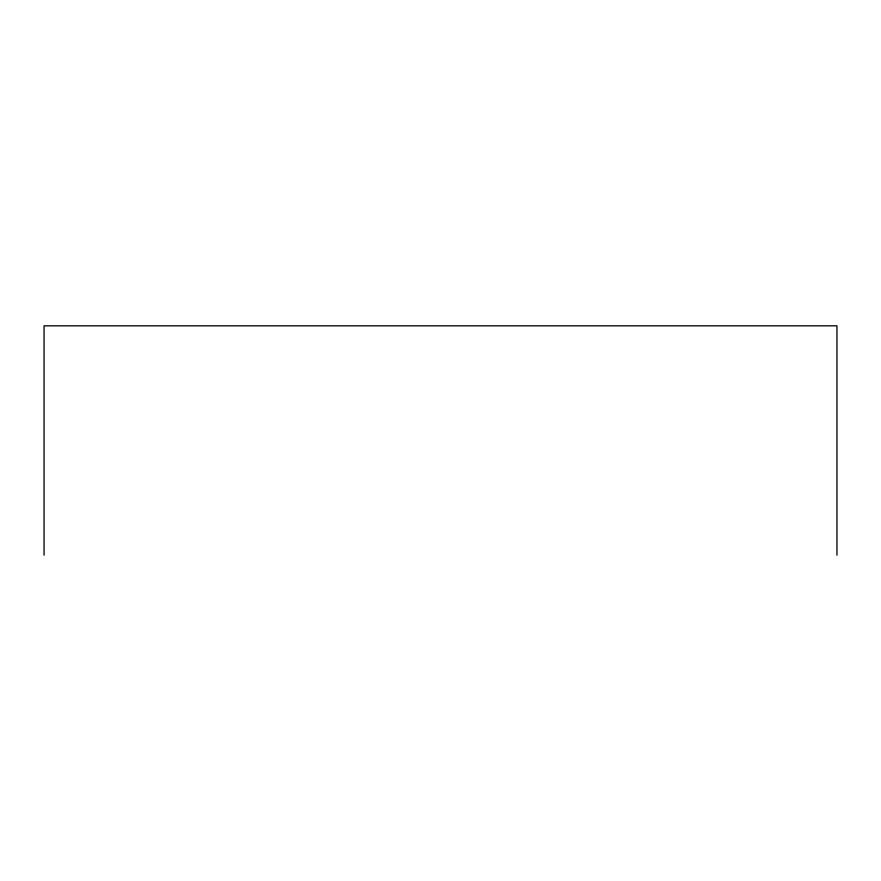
<?xml version="1.0" encoding="UTF-8"?>
<svg xmlns="http://www.w3.org/2000/svg" width="881" height="881" viewBox="0 0 881 881"><rect width="100%" height="100%" fill="white"/><g stroke="black" fill="none" stroke-linecap="round" stroke-linejoin="round"><path stroke-width="1.32" d="M836.95 555.173L836.95 325.827L44.05 325.827L44.05 555.173"/></g></svg>
